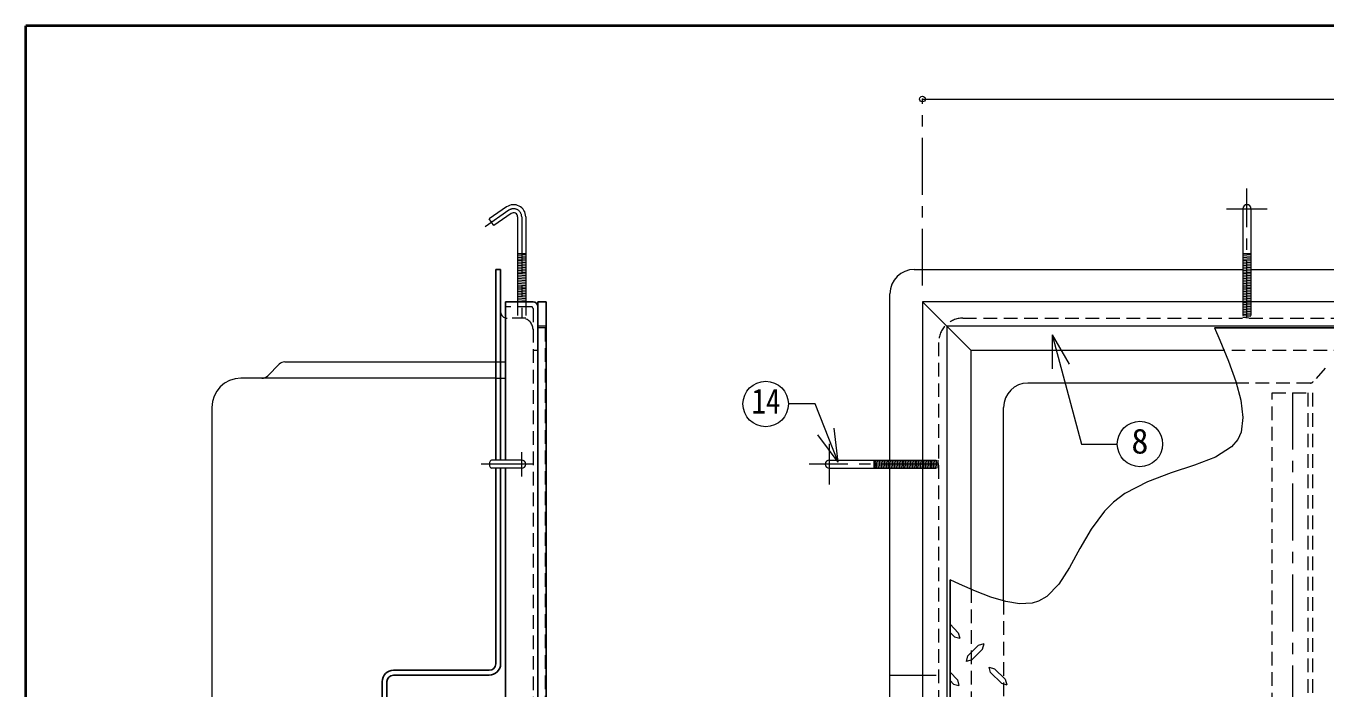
# Model space of a CAD drawing. Units: millimetres at full size, sheet at 1:7; details may follow other scales. Extents: x -1481 to 1354, y -996 to 971.
# Drawn here: x -1481 to -680, y 563 to 971 of the extents above; entities that cross this region are included whole.
import ezdxf
from ezdxf.enums import TextEntityAlignment as Align

# ---------------------------------------------------------------- set-up
doc = ezdxf.new("R2010")
doc.units = ezdxf.units.MM
doc.header["$LTSCALE"] = 7
doc.header["$PDMODE"] = 32
doc.header["$PDSIZE"] = 3.5
doc.linetypes.add('CHAIN1', pattern=[8, 5, -1, 1, -1])
doc.linetypes.add('DASHED1', pattern=[1.8, 1.2, -0.6])
doc.layers.add('0-0____1', color=4, linetype='Continuous', lineweight=9)
doc.styles.add('ＭＳ ゴシック', font='')
doc.styles.get('ＭＳ ゴシック').set_extended_font_data('MS Gothic')

msp = doc.modelspace()

# ---------------------------------------------------------------- linework, layer by layer
at = {"layer": '0-0____1', "color": 1, "lineweight": 40}
for p in [(-1480.542, -996.268), (1354.458, 970.732)]:
    msp.add_line(p, (-1480.542, 970.732), dxfattribs=at)
at = {"layer": '0-0____1'}
for p, q in [((-928.042, 925.732), (371.958, 925.732)), ((-1177.542, 830.63), (-1172.542, 830.63)), ((-1172.542, 829.76), (-1177.542, 830.169)), ((-1172.542, 828.757), (-1177.542, 829.165)), ((-1172.542, 827.754), (-1177.542, 828.162)), ((-1172.542, 826.75), (-1177.542, 827.159)), ((-1172.542, 825.747), (-1177.542, 826.155)), ((-1172.542, 824.744), (-1177.542, 825.152)), ((-730.542, 830.63), (-725.542, 830.63)), ((-725.542, 829.76), (-730.542, 830.169)), ((-725.542, 828.757), (-730.542, 829.165)), ((-725.542, 827.754), (-730.542, 828.162)), ((-725.542, 826.75), (-730.542, 827.159)), ((-725.542, 825.747), (-730.542, 826.155)), ((-725.542, 824.744), (-730.542, 825.152)), ((-1172.542, 823.74), (-1177.542, 824.149)), ((-1172.542, 822.737), (-1177.542, 823.145)), ((-1172.542, 821.734), (-1177.542, 822.142)), ((-1172.542, 820.73), (-1177.542, 821.139)), ((-1172.542, 819.727), (-1177.542, 820.135)), ((-1172.542, 818.724), (-1177.542, 819.132)), ((-1172.542, 817.72), (-1177.542, 818.129)), ((-1172.542, 816.717), (-1177.542, 817.125)), ((-725.542, 823.74), (-730.542, 824.149)), ((-725.542, 822.737), (-730.542, 823.145)), ((-725.542, 821.734), (-730.542, 822.142)), ((-725.542, 820.73), (-730.542, 821.139)), ((-725.542, 819.727), (-730.542, 820.135)), ((-725.542, 818.724), (-730.542, 819.132)), ((-725.542, 817.72), (-730.542, 818.129)), ((-725.542, 816.717), (-730.542, 817.125)), ((-1172.542, 815.714), (-1177.542, 816.122)), ((-1172.542, 814.71), (-1177.542, 815.119)), ((-1172.542, 813.707), (-1177.542, 814.115)), ((-1172.542, 812.704), (-1177.542, 813.112)), ((-1172.542, 811.7), (-1177.542, 812.109)), ((-1172.542, 810.697), (-1177.542, 811.106)), ((-1172.542, 809.694), (-1177.542, 810.102)), ((-1172.542, 808.69), (-1177.542, 809.099)), ((-725.542, 815.714), (-730.542, 816.122)), ((-725.542, 814.71), (-730.542, 815.119)), ((-725.542, 813.707), (-730.542, 814.115)), ((-725.542, 812.704), (-730.542, 813.112)), ((-725.542, 811.7), (-730.542, 812.109)), ((-725.542, 810.697), (-730.542, 811.106)), ((-725.542, 809.694), (-730.542, 810.102)), ((-725.542, 808.69), (-730.542, 809.099)), ((-1172.542, 807.687), (-1177.542, 808.096)), ((-1172.542, 806.684), (-1177.542, 807.092)), ((-1172.542, 805.68), (-1177.542, 806.089)), ((-1172.542, 804.677), (-1177.542, 805.086)), ((-1172.542, 803.674), (-1177.542, 804.082)), ((-1172.542, 802.67), (-1177.542, 803.079)), ((-1172.542, 801.667), (-1177.542, 802.076)), ((-1173.375, 800.732), (-1177.542, 801.072)), ((-725.542, 807.687), (-730.542, 808.096)), ((-725.542, 806.684), (-730.542, 807.092)), ((-725.542, 805.68), (-730.542, 806.089)), ((-725.542, 804.677), (-730.542, 805.086)), ((-725.542, 803.674), (-730.542, 804.082)), ((-725.542, 802.67), (-730.542, 803.079)), ((-725.542, 801.667), (-730.542, 802.076)), ((-726.375, 800.732), (-730.542, 801.072)), ((-913.042, 785.732), (-898.042, 770.732)), ((-898.042, 623.703), (-898.042, 770.732)), ((-742.042, 770.732), (-898.042, 770.732)), ((-1331.578, 755.196), (-1324.507, 762.267)), ((-1320.971, 763.732), (-1191.042, 763.732)), ((-1191.042, 753.732), (-1348.042, 753.732)), ((-734.574, 750.732), (-863.042, 750.732)), ((-1366.042, 735.732), (-1366.042, 450.732)), ((-878.042, 616.519), (-878.042, 735.732)), ((-957.941, 703.232), (-957.941, 698.232)), ((-957.071, 698.232), (-957.479, 703.232)), ((-956.068, 698.232), (-956.476, 703.232)), ((-955.064, 698.232), (-955.473, 703.232)), ((-954.061, 698.232), (-954.469, 703.232)), ((-953.058, 698.232), (-953.466, 703.232)), ((-952.054, 698.232), (-952.463, 703.232)), ((-951.051, 698.232), (-951.459, 703.232)), ((-950.048, 698.232), (-950.456, 703.232)), ((-949.044, 698.232), (-949.453, 703.232)), ((-948.041, 698.232), (-948.449, 703.232)), ((-947.038, 698.232), (-947.446, 703.232)), ((-946.034, 698.232), (-946.443, 703.232)), ((-945.031, 698.232), (-945.439, 703.232)), ((-944.028, 698.232), (-944.436, 703.232)), ((-943.024, 698.232), (-943.433, 703.232)), ((-942.021, 698.232), (-942.429, 703.232)), ((-941.018, 698.232), (-941.426, 703.232)), ((-940.014, 698.232), (-940.423, 703.232)), ((-939.011, 698.232), (-939.419, 703.232)), ((-938.008, 698.232), (-938.416, 703.232)), ((-937.004, 698.232), (-937.413, 703.232)), ((-936.001, 698.232), (-936.409, 703.232)), ((-934.998, 698.232), (-935.406, 703.232)), ((-933.994, 698.232), (-934.403, 703.232)), ((-932.991, 698.232), (-933.399, 703.232)), ((-931.988, 698.232), (-932.396, 703.232)), ((-930.984, 698.232), (-931.393, 703.232)), ((-929.981, 698.232), (-930.389, 703.232)), ((-928.978, 698.232), (-929.386, 703.232)), ((-928.042, 699.065), (-928.383, 703.232)), ((-905.95, 596.892), (-911.042, 602.188)), ((-908.365, 594.372), (-911.042, 597.049)), ((-908.365, 594.372), (-905.005, 593.532)), ((-905.95, 596.892), (-905.005, 593.532)), ((-893.455, 589.227), (-899.965, 582.612)), ((-890.935, 586.812), (-897.55, 580.197)), ((-893.455, 589.227), (-890.095, 590.172)), ((-890.935, 586.812), (-890.095, 590.172)), ((-900.91, 579.252), (-899.965, 582.612)), ((-897.55, 580.197), (-900.91, 579.252)), ((-948.042, 330.732), (-948.042, 570.732)), ((-906.475, 567.807), (-911.042, 572.557)), ((-886.945, 575.682), (-883.585, 574.737)), ((-886, 572.322), (-886.945, 575.682)), ((-879.385, 565.707), (-886, 572.322)), ((-876.97, 568.227), (-883.585, 574.737)), ((-908.89, 565.287), (-911.042, 567.439)), ((-908.89, 565.287), (-905.53, 564.447)), ((-906.475, 567.807), (-905.53, 564.447)), ((-879.385, 565.707), (-876.025, 564.867)), ((-876.97, 568.227), (-876.025, 564.867))]:
    msp.add_line(p, q, dxfattribs=at)
at = {"layer": '0-0____1', "linetype": 'CHAIN1'}
for p, q in [((-928.042, 810.732), (-928.042, 925.732)), ((-728.042, 790.732), (-728.042, 870.63)), ((-1182.91, 857.223), (-1197.636, 846.912)), ((-740.542, 858.13), (-715.542, 858.13)), ((-1175.042, 853.127), (-1175.042, 790.835)), ((-700.042, 744.732), (-700.042, 450.732)), ((-985.441, 713.232), (-985.441, 688.232)), ((-1175.042, 693.232), (-1175.042, 708.232)), ((-1167.542, 700.732), (-1199.974, 700.732)), ((-918.042, 700.732), (-997.941, 700.732))]:
    msp.add_line(p, q, dxfattribs=at)
at = {"layer": '0-0____1', "color": 7, "lineweight": 18}
for p, q in [((-1184.344, 859.271), (-1194.974, 851.828)), ((-730.542, 858.13), (-730.542, 800.732)), ((-725.542, 858.13), (-725.542, 800.732)), ((-1192.106, 847.732), (-1194.974, 851.828)), ((-1181.476, 855.175), (-1192.106, 847.732)), ((-1177.542, 853.127), (-1177.542, 800.732)), ((-1172.542, 853.127), (-1172.542, 800.732)), ((-933.042, 820.732), (-730.542, 820.732)), ((-725.542, 820.732), (-280.542, 820.732)), ((-948.042, 703.232), (-948.042, 805.732)), ((371.958, 800.732), (-928.042, 800.732)), ((-928.042, 800.732), (-913.042, 785.732)), ((-928.042, 800.732), (-928.042, 450.732)), ((356.958, 785.732), (-913.042, 785.732)), ((-913.042, 785.732), (-913.042, 450.732)), ((-848.076, 780.489), (-837.576, 762.302)), ((-848.076, 780.489), (-848.076, 759.489)), ((-994.16, 737.823), (-1010.631, 737.823)), ((-980.039, 702.016), (-994.16, 737.823)), ((-980.039, 702.016), (-982.424, 722.88)), ((-980.039, 702.016), (-992.537, 718.892)), ((-1175.042, 703.232), (-1193.54, 703.232)), ((-1175.042, 698.232), (-1193.54, 698.232)), ((-985.441, 703.232), (-928.042, 703.232)), ((-985.441, 698.232), (-928.042, 698.232)), ((-948.042, 570.732), (-948.042, 698.232)), ((-948.042, 570.732), (-928.042, 570.732))]:
    msp.add_line(p, q, dxfattribs=at)
at = {"layer": '0-0____1', "color": 5, "lineweight": 25}
for p, q in [((-1188.042, 820.732), (-1191.042, 820.732)), ((-1191.042, 703.232), (-1191.042, 820.732)), ((-1188.042, 703.232), (-1188.042, 820.732)), ((-1168.042, 800.732), (-1185.042, 800.732)), ((-1185.042, 703.232), (-1185.042, 800.732)), ((-1160.042, 800.732), (-1165.042, 800.732)), ((-1165.042, 800.732), (-1165.042, 450.732)), ((-1160.042, 450.732), (-1160.042, 800.732)), ((-747.947, 784.732), (354.958, 784.732)), ((-1191.042, 577.732), (-1191.042, 698.232)), ((-1188.042, 577.732), (-1188.042, 698.232)), ((-1185.042, 450.732), (-1185.042, 698.232)), ((-911.042, 629.5), (-911.042, 450.732)), ((-1254.042, 573.732), (-1195.042, 573.732)), ((-1195.042, 570.732), (-1254.042, 570.732)), ((-1261.042, 334.732), (-1261.042, 566.732)), ((-1258.042, 566.732), (-1258.042, 334.732))]:
    msp.add_line(p, q, dxfattribs=at)
at = {"layer": '0-0____1', "linetype": 'DASHED1'}
for p, q in [((-1177.542, 800.732), (-1177.542, 790.732)), ((-1172.542, 800.732), (-1172.542, 790.732)), ((-730.542, 800.732), (-730.542, 790.732)), ((-725.542, 800.664), (-726.375, 800.732)), ((-725.542, 800.732), (-725.542, 790.732)), ((-725.542, 799.66), (-730.542, 800.069)), ((-725.542, 798.657), (-730.542, 799.066)), ((-725.542, 797.654), (-730.542, 798.062)), ((-725.542, 796.65), (-730.542, 797.059)), ((-725.542, 795.647), (-730.542, 796.056)), ((-725.542, 794.644), (-730.542, 795.052)), ((-725.542, 793.64), (-730.542, 794.049)), ((-725.542, 792.637), (-730.542, 793.046)), ((-1172.542, 790.732), (-1184.042, 790.732)), ((-1160.542, 784.732), (-1165.042, 784.732)), ((-1160.542, 784.732), (-1160.542, 450.732)), ((-903.042, 790.732), (346.958, 790.732)), ((-725.542, 791.634), (-730.542, 792.042)), ((-726.783, 790.732), (-730.542, 791.039)), ((-918.042, 775.732), (-918.042, 450.732)), ((341.958, 770.732), (-742.042, 770.732)), ((-1191.042, 763.732), (-1185.042, 763.732)), ((-1191.042, 753.732), (-1185.042, 753.732)), ((-679.922, 759.88), (-687.198, 751.583)), ((-689.078, 750.732), (-734.574, 750.732)), ((-690.542, 744.732), (-690.542, 450.732)), ((-928.042, 703.232), (-918.042, 703.232)), ((-927.974, 698.232), (-928.042, 699.065)), ((-928.042, 698.232), (-918.042, 698.232)), ((-926.971, 698.232), (-927.379, 703.232)), ((-925.968, 698.232), (-926.376, 703.232)), ((-924.964, 698.232), (-925.373, 703.232)), ((-923.961, 698.232), (-924.369, 703.232)), ((-922.958, 698.232), (-923.366, 703.232)), ((-921.954, 698.232), (-922.363, 703.232)), ((-920.951, 698.232), (-921.359, 703.232)), ((-919.948, 698.232), (-920.356, 703.232)), ((-918.944, 698.232), (-919.353, 703.232)), ((-918.042, 699.473), (-918.349, 703.232)), ((-898.042, 623.703), (-898.042, 450.732)), ((-878.042, 616.519), (-878.042, 450.732)), ((-928.042, 570.732), (-918.042, 570.732))]:
    msp.add_line(p, q, dxfattribs=at)
at = {"layer": '0-0____1', "color": 7, "linetype": 'DASHED1', "lineweight": 18}
for p, q in [((-1169.042, 797.732), (-1185.042, 797.732)), ((-1168.042, 796.732), (-1168.042, 450.732)), ((-1160.042, 785.732), (-1165.042, 785.732)), ((-1165.042, 770.732), (-1168.042, 770.732)), ((-712.542, 744.732), (-687.542, 744.732)), ((-712.542, 450.732), (-712.542, 744.732)), ((-687.542, 744.732), (-687.542, 450.732))]:
    msp.add_line(p, q, dxfattribs=at)
at = {"layer": '0-0____1', "color": 7, "lineweight": 18}
for points in [[(-747.947, 784.732), (-744.677, 777.122), (-739.34, 764.18), (-734.843, 751.733), (-731.716, 740.093), (-730.491, 729.576), (-731.699, 720.492), (-733.724, 716.005), (-737.632, 711.355), (-747.512, 705.046), (-760.281, 700.033), (-774.671, 695.313), (-789.414, 689.881), (-803.245, 682.732), (-810.349, 677.404), (-815.916, 671.781), (-824.078, 660.657), (-831.019, 648.698), (-837.432, 637.038), (-844.013, 626.812), (-851.455, 619.153), (-856.44, 616.334), (-860.496, 615.159), (-868.226, 614.771), (-876.74, 616.13), (-885.868, 618.854), (-895.438, 622.563), (-905.278, 626.873), (-911.042, 629.5)], [(-848.076, 780.489), (-830.031, 713.141), (-807.991, 713.141)]]:
    msp.add_lwpolyline(points, dxfattribs=at)
for centre in [(-1024.631, 737.823), (-793.991, 713.141)]:
    msp.add_circle(centre, 14, dxfattribs=at)
for centre, radius, start, end in [((-1180.042, 853.127), 7.5, 0, 125), ((-728.042, 858.13), 2.5, 0, 180), ((-1180.042, 853.127), 2.5, 0, 125), ((-933.042, 805.732), 15, 90, 180), ((-1184.042, 794.732), 4, 180, 255.52249), ((-1175.042, 700.732), 2.5, 270, 90), ((-985.441, 700.732), 2.5, 90, 270)]:
    msp.add_arc(centre, radius, start, end, dxfattribs=at)
at = {"layer": '0-0____1', "linetype": 'CHAIN1'}
msp.add_arc((-1180.042, 853.127), 5, 0, 125, dxfattribs=at)
at = {"layer": '0-0____1', "color": 5, "lineweight": 25}
for centre, radius, start, end in [((-1168.042, 797.732), 3, 0, 90), ((-1195.042, 577.732), 7, 270, 0), ((-1195.042, 577.732), 4, 270, 0), ((-1254.042, 566.732), 7, 90, 180), ((-1254.042, 566.732), 4, 90, 180)]:
    msp.add_arc(centre, radius, start, end, dxfattribs=at)
at = {"layer": '0-0____1', "color": 7, "linetype": 'DASHED1', "lineweight": 18}
msp.add_arc((-1169.042, 796.732), 1, 0, 90, dxfattribs=at)
at = {"layer": '0-0____1', "linetype": 'DASHED1'}
for centre, radius, start, end in [((-1184.042, 794.732), 4, 255.52249, 270), ((-1175.042, 783.732), 7, 0, 90), ((-903.042, 775.732), 15, 90, 180), ((-689.078, 753.232), 2.5, 270, 318.74883)]:
    msp.add_arc(centre, radius, start, end, dxfattribs=at)
at = {"layer": '0-0____1'}
for centre, radius, start, end in [((-1320.971, 758.732), 5, 90, 135), ((-1348.042, 735.732), 18, 90, 180), ((-1335.113, 758.732), 5, 270, 315), ((-863.042, 735.732), 15, 90, 180)]:
    msp.add_arc(centre, radius, start, end, dxfattribs=at)
at = {"layer": '0-0____1', "color": 7, "lineweight": 18}
msp.add_ellipse((-1193.53, 700.732), major_axis=(0, -2.5), ratio=0.57, start_param=3.1415927, end_param=6.2831853, dxfattribs=at)
at = {"layer": '0-0____1'}
msp.add_point((-928.042, 925.732), dxfattribs=at)

# ---------------------------------------------------------------- texts
at = {"layer": '0-0____1', "color": 7, "style": 'ＭＳ ゴシック', "width": 0.85}
msp.add_text('14', height=15.4, dxfattribs=at).set_placement((-1033.381, 727.323), align=Align.BOTTOM_LEFT)
at = {"layer": '0-0____1', "color": 7, "style": 'ＭＳ ゴシック'}
msp.add_text('8', height=15.4, dxfattribs=at).set_placement((-799.241, 702.641), align=Align.BOTTOM_LEFT)

doc.saveas('drawing.dxf')
